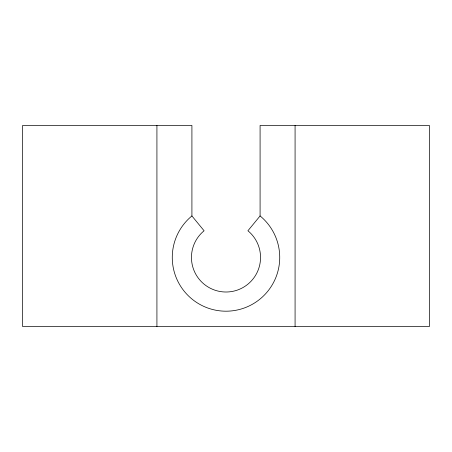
<?xml version="1.0" encoding="UTF-8"?>
<svg xmlns="http://www.w3.org/2000/svg" width="452" height="452" viewBox="0 0 452 452"><rect width="100%" height="100%" fill="white"/><g stroke="black" fill="none" stroke-linecap="round" stroke-linejoin="round"><path stroke-width="0.68" d="M260.086 215.937L247.911 230.769A34.538 34.538 0 0 1 251.21 281.082A34.538 34.538 0 0 1 200.79 281.082A34.538 34.538 0 0 1 204.089 230.769L191.914 215.937L191.914 125.453L22.6 125.453L22.6 326.547L429.4 326.547L429.4 125.453L260.086 125.453L260.086 215.937A53.726 53.726 0 0 1 265.217 294.195A53.726 53.726 0 0 1 186.783 294.195A53.726 53.726 0 0 1 191.914 215.937M295.077 125.453L295.077 326.547M156.923 125.453L156.923 326.547"/></g></svg>
